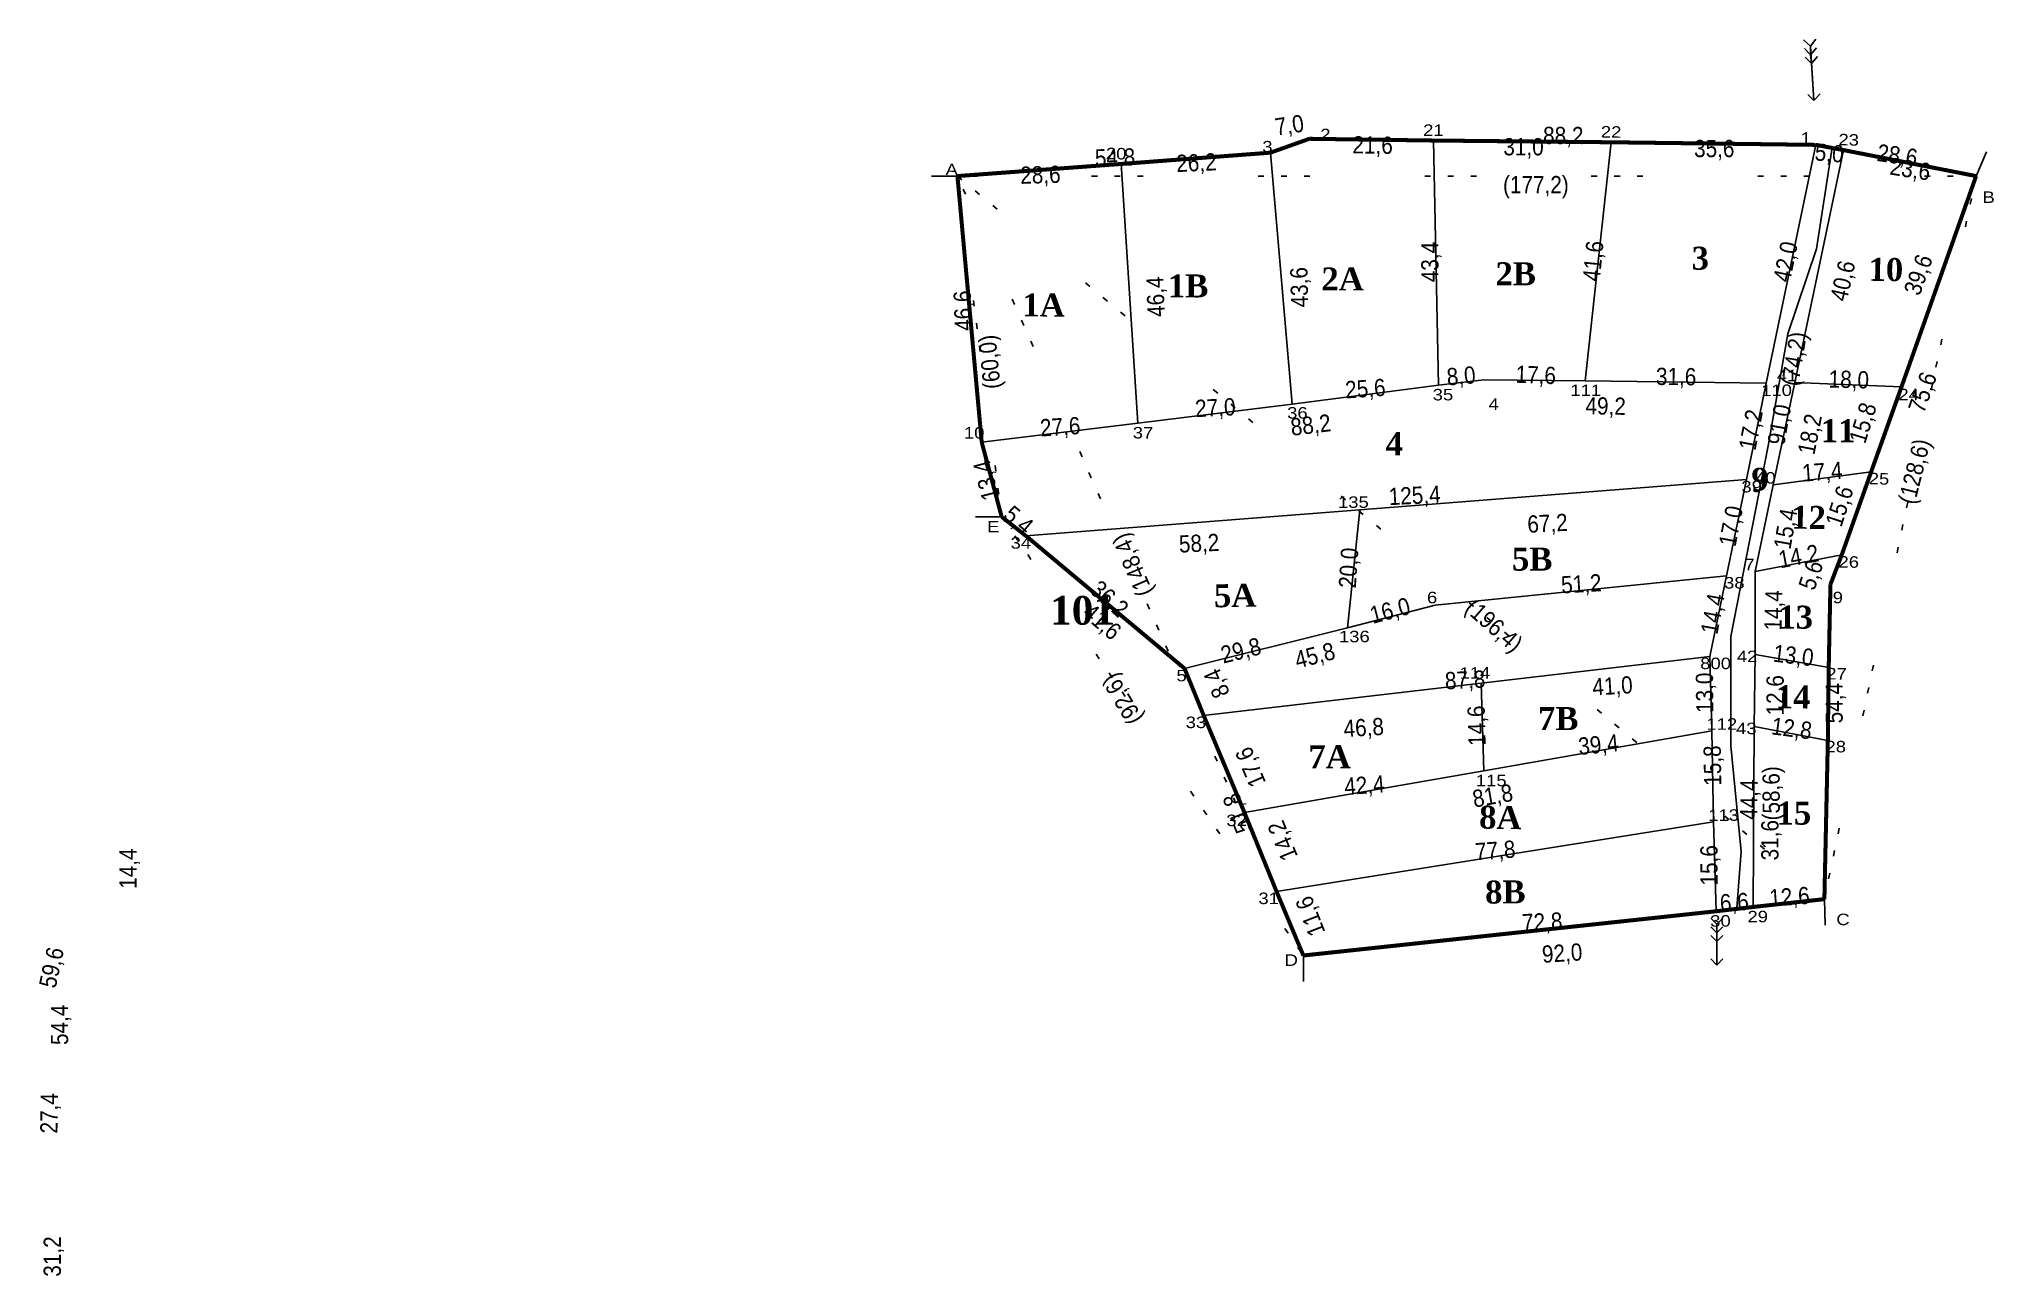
# Model space of a CAD drawing. Header units: metres. Extents: x -50 to 290, y 130 to 345.
import ezdxf
from ezdxf.enums import TextEntityAlignment as Align

# ---------------------------------------------------------------- set-up
doc = ezdxf.new("R2010")
doc.units = ezdxf.units.M
doc.linetypes.add('CHAINLINE', pattern=[29, -10, 1, -3, 1, -3, 1, -10])
for name, color, linetype in [('BLUE_STROKES', 5, 'Continuous'), ('BOUNDARY_DIMENSIONS', 220, 'Continuous'), ('CHAIN_LINES', 251, 'CHAINLINE'), ('CHAINLINE_DIMENSIONS', 251, 'Continuous'), ('DIMENSIONS', 200, 'Continuous'), ('SEPARATION_LINE', 7, 'Continuous'), ('STONES', 7, 'Continuous'), ('SUBDIVISION', 130, 'Continuous'), ('SUBDIVISION_LINES', 3, 'Continuous'), ('SURVEY_NUMBER', 1, 'Continuous')]:
    doc.layers.add(name, color=color, linetype=linetype)
doc.layers.add('BOUNDARY', color=1, linetype='Continuous', lineweight=100)
doc.styles.add('TIMES_NEW_ROMAN', font='timesbd.ttf')

msp = doc.modelspace()

# ---------------------------------------------------------------- linework, layer by layer
at = {"layer": 'BLUE_STROKES'}
for points in [[(258.115095, 344.0025155), (256.90753900000004, 345.05912700000005)], [(258.115095, 344.0025155), (259.020762, 345.2100715)], [(259.020762, 345.2100715), (258.115095, 344.0025155)], [(258.115095, 344.0025155), (258.71887300000003, 334.493012)], [(258.115095, 342.49307050000004), (258.115095, 344.0025155)], [(258.115095, 342.49307050000004), (257.0584835, 343.549682)], [(257.0584835, 343.549682), (258.115095, 342.49307050000004)], [(258.26603950000003, 340.9836255), (257.209428, 342.04023700000005)], [(257.209428, 342.04023700000005), (258.26603950000003, 340.9836255)], [(258.115095, 342.49307050000004), (259.1717065, 343.7006265)], [(259.1717065, 343.7006265), (258.115095, 342.49307050000004)], [(258.26603950000003, 340.9836255), (258.115095, 342.49307050000004)], [(258.26603950000003, 340.9836255), (259.322651, 342.1911815)], [(259.322651, 342.1911815), (258.26603950000003, 340.9836255)], [(258.71887300000003, 334.493012), (258.26603950000003, 340.9836255)], [(258.71887300000003, 334.493012), (257.6622615, 335.5496235)], [(257.6622615, 335.5496235), (258.71887300000003, 334.493012)], [(258.71887300000003, 334.493012), (259.7754845, 335.70056800000003)], [(259.7754845, 335.70056800000003), (258.71887300000003, 334.493012)], [(261.8887075, 326.342009), (259.1717065, 308.6815025)], [(259.1717065, 308.6815025), (254.190538, 293.88894150000004)], [(254.190538, 293.88894150000004), (250.7188145, 274.417101)], [(250.7188145, 274.417101), (244.228201, 241.209311)], [(244.228201, 241.209311), (244.228201, 222.19030400000003)], [(244.228201, 222.19030400000003), (246.03953500000003, 203.77507500000002)], [(246.03953500000003, 203.77507500000002), (245.28481250000002, 193.9636825)], [(241.81308900000002, 191.095737), (240.75647750000002, 192.15234850000002)], [(241.81308900000002, 189.58629200000001), (240.75647750000002, 190.64290350000002)], [(240.75647750000002, 190.64290350000002), (241.81308900000002, 189.58629200000001)], [(241.81308900000002, 191.095737), (242.86970050000002, 192.15234850000002)], [(242.86970050000002, 192.15234850000002), (241.81308900000002, 191.095737)], [(241.81308900000002, 191.095737), (241.81308900000002, 184.0013455)], [(241.81308900000002, 189.58629200000001), (241.81308900000002, 191.095737)], [(241.81308900000002, 189.58629200000001), (242.86970050000002, 190.64290350000002)], [(242.86970050000002, 190.64290350000002), (241.81308900000002, 189.58629200000001)], [(241.81308900000002, 188.07684700000001), (240.75647750000002, 189.13345850000002)], [(240.75647750000002, 189.13345850000002), (241.81308900000002, 188.07684700000001)], [(241.81308900000002, 188.07684700000001), (241.81308900000002, 189.58629200000001)], [(241.81308900000002, 188.07684700000001), (242.86970050000002, 189.13345850000002)], [(242.86970050000002, 189.13345850000002), (241.81308900000002, 188.07684700000001)], [(241.81308900000002, 184.0013455), (241.81308900000002, 188.07684700000001)], [(241.81308900000002, 184.0013455), (240.75647750000002, 185.05795700000002)], [(240.75647750000002, 185.05795700000002), (241.81308900000002, 184.0013455)], [(241.81308900000002, 184.0013455), (242.86970050000002, 185.05795700000002)], [(242.86970050000002, 185.05795700000002), (241.81308900000002, 184.0013455)]]:
    msp.add_lwpolyline(points, dxfattribs=at)
at = {"layer": 'BOUNDARY', "const_width": 0.7}
for points in [[(164.0766715, 325.436342), (170.86917400000002, 327.85145400000005)], [(170.86917400000002, 327.85145400000005), (192.4542375, 327.54956500000003)], [(192.4542375, 327.54956500000003), (223.39786, 327.247676)], [(223.39786, 327.247676), (259.020762, 326.7948425)], [(259.020762, 326.7948425), (263.85098600000003, 325.8891755)], [(109.58570700000001, 321.3608405), (138.1142175, 323.4740635)], [(138.1142175, 323.4740635), (164.0766715, 325.436342)], [(263.85098600000003, 325.8891755), (286.9454945, 321.3608405)], [(113.81215300000001, 275.02087900000004), (109.58570700000001, 321.3608405)], [(286.9454945, 321.3608405), (273.9642675, 284.681327)], [(273.9642675, 284.681327), (268.68121, 269.88876600000003)], [(117.2838765, 262.039652), (113.81215300000001, 275.02087900000004)], [(268.68121, 269.88876600000003), (263.549097, 255.39809400000001)], [(121.5103225, 258.71887300000003), (117.2838765, 262.039652)], [(149.13316600000002, 235.6243645), (121.5103225, 258.71887300000003)], [(263.549097, 255.39809400000001), (261.5868185, 250.265981)], [(261.5868185, 250.265981), (261.28492950000003, 235.77530900000002)], [(152.453945, 227.4733615), (149.13316600000002, 235.6243645)], [(261.28492950000003, 235.77530900000002), (261.133985, 223.09597100000002)], [(159.5483365, 210.5675775), (152.453945, 227.4733615)], [(261.133985, 223.09597100000002), (260.530207, 195.4731275)], [(165.133283, 196.83162800000002), (159.5483365, 210.5675775)], [(169.8125625, 185.66173500000002), (165.133283, 196.83162800000002)], [(248.152758, 194.114627), (241.6621445, 193.3599045)], [(260.530207, 195.4731275), (248.152758, 194.114627)], [(241.6621445, 193.3599045), (169.8125625, 185.66173500000002)]]:
    msp.add_lwpolyline(points, dxfattribs=at)
at = {"layer": 'CHAIN_LINES', "linetype": 'CHAINLINE'}
for points in [[(286.9454945, 321.3608405), (109.58570700000001, 321.3608405)], [(109.58570700000001, 321.3608405), (260.530207, 195.4731275)], [(169.8125625, 185.66173500000002), (109.58570700000001, 321.3608405)], [(117.2838765, 262.039652), (109.58570700000001, 321.3608405)], [(286.9454945, 321.3608405), (260.530207, 195.4731275)], [(117.2838765, 262.039652), (169.8125625, 185.66173500000002)]]:
    msp.add_lwpolyline(points, dxfattribs=at)
at = {"layer": 'SEPARATION_LINE'}
for points in [[(286.9454945, 321.3608405), (288.75682850000004, 325.5872865)], [(109.58570700000001, 321.3608405), (105.057372, 321.3608405)], [(117.2838765, 262.039652), (112.7555415, 262.039652)], [(260.530207, 195.4731275), (260.6811515, 190.9447925)], [(169.8125625, 185.66173500000002), (169.8125625, 181.13340000000002)]]:
    msp.add_lwpolyline(points, dxfattribs=at)
at = {"layer": 'SUBDIVISION_LINES'}
for points in [[(192.4542375, 327.54956500000003), (193.3599045, 284.983216)], [(218.869525, 285.73793850000004), (223.39786, 327.247676)], [(250.41692550000002, 285.28510500000004), (259.020762, 326.7948425)], [(138.1142175, 323.4740635), (140.982163, 278.341658)], [(167.85028400000002, 281.662437), (164.0766715, 325.436342)], [(255.39809400000001, 285.4360495), (263.85098600000003, 325.8891755)], [(167.85028400000002, 281.662437), (193.3599045, 284.983216)], [(193.3599045, 284.983216), (201.2090185, 285.888883)], [(218.869525, 285.73793850000004), (201.2090185, 285.888883)], [(250.41692550000002, 285.28510500000004), (218.869525, 285.73793850000004)], [(246.94520200000002, 268.53026550000004), (250.41692550000002, 285.28510500000004)], [(251.6244815, 267.6245985), (255.39809400000001, 285.4360495)], [(255.39809400000001, 285.4360495), (273.9642675, 284.681327)], [(140.982163, 278.341658), (167.85028400000002, 281.662437)], [(113.81215300000001, 275.02087900000004), (140.982163, 278.341658)], [(268.68121, 269.88876600000003), (251.6244815, 267.6245985)], [(179.62395500000002, 263.247208), (246.94520200000002, 268.53026550000004)], [(243.47347850000003, 251.775426), (246.94520200000002, 268.53026550000004)], [(248.45464700000002, 252.53014850000002), (251.6244815, 267.6245985)], [(121.5103225, 258.71887300000003), (179.62395500000002, 263.247208)], [(179.62395500000002, 263.247208), (177.51073200000002, 242.718756)], [(263.549097, 255.39809400000001), (248.45464700000002, 252.53014850000002)], [(248.45464700000002, 238.0394765), (248.45464700000002, 252.53014850000002)], [(243.47347850000003, 251.775426), (192.75612650000002, 246.643313)], [(240.605533, 237.73758750000002), (243.47347850000003, 251.775426)], [(192.75612650000002, 246.643313), (177.51073200000002, 242.718756)], [(177.51073200000002, 242.718756), (149.13316600000002, 235.6243645)], [(240.605533, 237.73758750000002), (200.75618500000002, 233.058308)], [(240.90742200000003, 224.7563605), (240.605533, 237.73758750000002)], [(248.3037025, 225.511083), (248.45464700000002, 238.0394765)], [(261.28492950000003, 235.77530900000002), (248.45464700000002, 238.0394765)], [(200.75618500000002, 233.058308), (152.453945, 227.4733615)], [(201.2090185, 217.8129135), (200.75618500000002, 233.058308)], [(240.90742200000003, 224.7563605), (201.2090185, 217.8129135)], [(241.209311, 208.90718800000002), (240.90742200000003, 224.7563605)], [(248.152758, 194.114627), (248.3037025, 225.511083)], [(261.133985, 223.09597100000002), (248.3037025, 225.511083)], [(201.2090185, 217.8129135), (159.5483365, 210.5675775)], [(241.209311, 208.90718800000002), (165.133283, 196.83162800000002)], [(241.6621445, 193.3599045), (241.209311, 208.90718800000002)]]:
    msp.add_lwpolyline(points, dxfattribs=at)

# ---------------------------------------------------------------- texts
at = {"layer": 'BOUNDARY_DIMENSIONS', "width": 0.9}
for s, rotation, p in [('7,0', 8.504579240878805, (167.3748143527527, 330.25147523516847)), ('88,2', -0.2923228692285534, (215.06573097033692, 328.43334209936523)), ('28,6', -8.017093073655328, (273.23067022818, 325.0038874815674)), ('54,8', 1.645977497564048, (137.02665979788208, 324.615968223938)), ('46,6', 92.26050191114126, (110.52005382351685, 297.91613965444947)), ('75,6', 70.82099197418928, (277.60882540063477, 283.7183003529663)), ('13,4', 104.2259638987518, (114.55178012870789, 268.36423023516846)), ('41,6', -40.66768601681148, (134.78060950730898, 243.789712018219)), ('54,4', 90, (262.22907887161256, 229.58885087860108)), ('51,8', 111.65598903842249, (158.33851412139893, 210.4324884372864)), ('14,4', 90, (-34.82742384009552, 200.78410936398316)), ('92,0', 3.791165687365224, (214.8702512095337, 186.09345248474122)), ('59,6', 77.7352262721076, (-48.16110726101685, 183.57644557690432)), ('54,4', 90, (-46.75430341546631, 173.5884229527588)), ('27,4', 89.24615166692924, (-48.57242964157868, 158.18906211462402)), ('31,2', 90, (-48.0192190625, 133.25381197033693))]:
    msp.add_text(s, height=3, rotation=rotation, dxfattribs=at).set_placement(p, align=Align.MIDDLE_CENTER)
at = {"layer": 'CHAINLINE_DIMENSIONS', "width": 0.9}
msp.add_text('(177,2)', height=3, dxfattribs=at).set_placement((210.29889186779786, 319.8725299411011), align=Align.MIDDLE_CENTER)
for s, rotation, p in [('(60,0)', 95.71059313749964, (115.16461443019105, 288.9847561690674)), ('(74,2)', 80.53767779197437, (255.25017133813478, 289.5553215883484)), ('(128,6)', 75.96375653207352, (276.17787448876953, 269.9604609523316)), ('(148,4)', 113.1985905136482, (140.038759875, 253.6448751065674)), ('(196,4)', -41.185925165709655, (203.01885079385377, 243.13309791546632)), ('(92,6)', 120.96375653207352, (138.25007123516846, 230.28319189343264)), ('(58,6)', 90, (251.25617655148318, 213.8951464228821))]:
    msp.add_text(s, height=3, rotation=rotation, dxfattribs=at).set_placement(p, align=Align.MIDDLE_CENTER)
at = {"layer": 'DIMENSIONS', "width": 0.9}
for s, rotation, p in [('21,6', -0.8724571229020331, (181.88358974279785, 326.76690892309574)), ('5,0', -4.844000375080679, (261.3943697902527, 325.3865369483032)), ('26,2', 2.6785512554432445, (151.18525205529787, 323.710301223938)), ('23,6', -8.930590100418996, (275.49483772817996, 322.5887754815674)), ('28,6', 1.6180945327374552, (124.03260380519104, 321.5978336834717)), ('43,4', 90, (191.8376259008484, 306.3931787207642)), ('41,6', 84.44702896696319, (220.25972716165163, 306.57281225720214)), ('42,0', 78.3885135761115, (253.7573280220337, 306.45356020593266)), ('40,6', 77.30041551040263, (263.7249440258484, 303.12750220211797)), ('39,6', 70.5599651718238, (276.8676919593201, 304.1901481654663)), ('46,4', 92.32153058983273, (144.06822440805055, 300.34030795593264)), ('43,6', 91.50743575877495, (169.09179882733156, 301.99239661398315)), ('25,6', 3.9575531141278533, (180.60434800338746, 284.3756607023316)), ('8,0', 4.647970691387034, (197.28220433432008, 286.5960576139832)), ('17,6', -2.0989059332035453, (210.2868229411011, 286.7560584154663)), ('31,6', -0.590657214646671, (234.71567566186525, 286.4624702574158)), ('18,0', -1.573664054102554, (264.79061182733153, 285.9620888713989)), ('27,0', 2.8624052261117474, (154.48414576112367, 281.0571480809326)), ('49,2', -0.8680514497455425, (222.4514442497864, 281.33413455508423)), ('27,6', 3.715289105428768, (127.47187479046632, 277.73410270233154)), ('88,2', 6.814352889409749, (171.091067205719, 278.03674716186526)), ('17,2', 78.99645914825051, (247.71501526483155, 277.18240534555054)), ('91,0', 79.90249561592472, (252.67354761758423, 278.09259588983156)), ('18,2', 78.8453402610717, (257.98301856250004, 276.4276828455506)), ('15,8', 72.8380811971347, (267.21931288601684, 278.4020302722473)), ('17,4', 4.1391892557261984, (260.1603911324158, 269.9046122243652)), ('125,4', 2.7791668640720806, (189.18779630889892, 265.7808073788147)), ('15,6', 71.82198120158151, (263.14381138601686, 263.91135827224736)), ('5,4', -40.19204603696953, (120.23408877934266, 261.48116472033695)), ('67,2', 3.0483749402982996, (212.31853001483157, 260.92115730868534)), ('17,0', 79.14358665193775, (244.23952368008423, 260.4396347722473)), ('15,4', 79.90249561592472, (253.74902718008425, 259.9558642830506)), ('58,2', 2.6942842898561006, (151.65167461398318, 257.450189268219)), ('20,0', 86.23596513509428, (177.67299918008425, 253.15279456250002)), ('14,2', 10.416028307570716, (256.0388526654663, 255.1784671728821)), ('51,2', 3.468229258917148, (218.204619268219, 250.38673475741578)), ('5,6', 71.02959219151346, (258.16415380508425, 251.9037343527527)), ('36,2', -42.03906386583624, (136.06514867637634, 247.77313037139893)), ('14,4', 88.45184230102204, (251.6448604815674, 245.7580249815674)), ('16,0', 14.788677614165174, (184.89946711758424, 245.73613508093263)), ('14,4', 79.42647658143908, (241.06591188241578, 245.16330328305054)), ('29,8', 14.036243467926477, (158.92946773516846, 238.78363177944948)), ('45,8', 14.444035724492231, (171.80503174258425, 237.92249082733156)), ('13,0', -6.981057406829795, (255.1543201065674, 237.91267906631472)), ('8,4', 113.4046895510323, (154.69848897796632, 233.01907016885377)), ('87,8', 2.8624052261117474, (197.97503443008424, 233.6484969413147)), ('41,0', 3.3664606634298013, (223.63559943008426, 232.61453080148317)), ('13,0', 90.78482460299188, (239.67420801461793, 231.39716304046632)), ('12,6', 90, (251.94900664724733, 230.96244214343264)), ('14,6', 91.59114027119459, (199.96673900021364, 225.66051658093264)), ('46,8', 3.426793157290484, (180.3183052277527, 225.36768388241578)), ('12,8', -7.465190856121426, (254.8524311065674, 225.21976122055054)), ('17,6', 112.98871680208063, (160.59589169851685, 218.4408385663147)), ('39,4', 5.552971033036803, (221.18426222415164, 222.39935439364626)), ('15,8', 90.77422016492807, (241.03270851461792, 218.71782504046632)), ('42,4', 4.05934636479925, (180.44584890805055, 215.3291191728821)), ('81,8', 9.84901451111703, (202.7697886836853, 213.4936381065674)), ('44,4', 89.23610153907002, (247.3761548122864, 212.80683326123048)), ('14,2', 112.24902365721235, (166.19367179766846, 205.6173459891968)), ('31,6', 90, (251.04107326864624, 205.73282074279786)), ('77,8', 4.22223020614269, (203.22261297076417, 203.97130100741578)), ('15,6', 90, (240.42893051461795, 201.36222937860109)), ('12,6', 4.159642293712642, (254.44639003305056, 195.90480813305666)), ('11,6', 111.2092261342228, (171.01106219851687, 192.47837535339357)), ('6,6', 3.661935575519803, (244.84330168008424, 194.95462429809572)), ('72,8', 2.8446556047733957, (211.40682855148316, 191.5327242756348))]:
    msp.add_text(s, height=3, rotation=rotation, dxfattribs=at).set_placement(p, align=Align.MIDDLE_CENTER)
for s, p in [('31,0', (208.14793274279788, 326.464264463562)), ('35,6', (241.35723366186525, 326.16237546356206))]:
    msp.add_text(s, height=3, dxfattribs=at).set_placement(p, align=Align.MIDDLE_CENTER)
at = {"layer": 'STONES', "width": 1.2}
for s, p in [('21', (192.45725012521365, 329.3563662427979)), ('3', (163.55288929428102, 326.48011068792727)), ('2', (173.65334640805054, 328.6016437427979)), ('1', (257.30301285296633, 327.98957411376955)), ('B', (289.14475697055053, 317.6853456101685)), ('41', (254.0275153603821, 286.6307719008484)), ('35', (194.1214169228821, 283.3099929008484)), ('4', (202.94714662860108, 281.6496034008484)), ('111', (218.97669891165162, 284.0647154008484)), ('36', (168.77784090063477, 280.1401584008484)), ('10', (112.49365500360108, 276.6684349008484)), ('40', (250.26900283813478, 268.8193209008484)), ('135', (178.52583007733156, 264.5928749008484)), ('E', (115.82348569862367, 260.32643561016846)), ('34', (120.63031348538209, 257.4984834008484)), ('7', (247.47879596673585, 253.7248709008484)), ('38', (244.8508470625, 250.5550364008484)), ('9', (262.8721131286011, 247.9889799008484)), ('42', (247.07954481610108, 237.73305474279786)), ('5', (148.6063711690674, 234.39567405889895)), ('800', (241.59422684533692, 236.5171979008484)), ('33', (151.10676257362366, 226.2529719008484)), ('112', (242.6704526544495, 225.95938374279785)), ('43', (246.93992299618532, 225.1963604008484)), ('28', (262.50984264343265, 222.0265259008484)), ('115', (202.52600557733155, 216.13138955889895)), ('31', (163.77930604428101, 195.61124761376954)), ('D', (167.7061294228821, 184.85418561016846))]:
    msp.add_text(s, height=2, dxfattribs=at).set_placement(p, align=Align.MIDDLE_CENTER)
for s, rotation, p in [('22', -0.9710219310791666, (223.39634908093262, 329.0544772427979)), ('23', -1.5343414997007685, (264.76646476101683, 327.6876666879273)), ('A', -0.6095065766751959, (108.59324967637635, 322.5155696101685)), ('20', -0.9963478965049255, (137.2266677094269, 325.27255468792725)), ('110', 0.3536731592464612, (252.19957967648318, 284.0647154008484)), ('24', -0.4982116126136419, (275.1959705663147, 283.3182937427979)), ('37', -0.5305013166738103, (141.89613084194949, 276.6684349008484)), ('25', -1.548157698977968, (270.0449895038147, 268.6683764008484)), ('39', 1.0609116902642277, (247.86822614343262, 267.3098759008484)), ('26', -0.5070290609147755, (264.7770319815674, 254.1777044008484)), ('9', -180, (192.23914343008423, 247.9889799008484)), ('136', 0.351503439873352, (178.69187455508424, 241.1964774008484)), ('114', 0.3451511231641251, (199.67692813983155, 234.8568084008484)), ('27', -0.5025816667210311, (262.6502199228821, 234.71416474279786)), ('113', 0.3603460633872312, (242.9836643345337, 210.1019104008484)), ('32', 0.5305013166738103, (158.189836, 209.1962434008484)), ('30', 0.48969559312922417, (242.4364905220337, 191.68669061376954)), ('29', 0.5208563745019584, (248.92332672436524, 192.44141311376956)), ('C', -0.8550973962667232, (263.77551375, 191.9470477652588))]:
    msp.add_text(s, height=2, rotation=rotation, dxfattribs=at).set_placement(p, align=Align.MIDDLE_CENTER)
at = {"layer": 'SUBDIVISION', "style": 'TIMES_NEW_ROMAN'}
for s, p in [('2B', (206.78793053665163, 304.35618343029785)), ('3', (238.92174268029785, 307.06412812881473)), ('1B', (149.7550566029663, 302.2331578822022)), ('2A', (176.6397884997864, 303.45051643029785)), ('4', (185.63606780169678, 274.7612588822022)), ('11', (262.9151282574158, 277.02542638220217)), ('9', (249.33390055508426, 268.5732806288147)), ('5B', (209.65813320233156, 254.676584080719)), ('13', (255.52714859936526, 244.57310512881472)), ('7B', (214.18949004046632, 226.91185238220217)), ('7A', (174.38090000360108, 220.27029438220217)), ('15', (255.21998059555057, 210.449845580719))]:
    msp.add_text(s, height=4, dxfattribs=at).set_placement(p, align=Align.MIDDLE_CENTER)
for s, rotation, p in [('10', -0.5456575934157205, (271.2344329008484, 305.1018496288147)), ('1A', -0.4583564580004315, (124.58807845964051, 298.9123788822022)), ('12', -0.5208563745019584, (257.77773625360106, 261.9407789302979)), ('5A', 0.8680514497455425, (157.92492766546633, 248.336915080719)), ('14', -0.5256346064576132, (255.09016132373048, 230.68546488220215)), ('8A', -0.8951737102110744, (204.10791020211792, 209.70492562881472)), ('8B', 0.48969559312922417, (204.97281923898316, 196.72368941589357))]:
    msp.add_text(s, height=4, rotation=rotation, dxfattribs=at).set_placement(p, align=Align.MIDDLE_CENTER)
at = {"layer": 'SURVEY_NUMBER', "style": 'TIMES_NEW_ROMAN'}
msp.add_text('101', height=5, dxfattribs=at).set_placement((131.37454995113757, 245.75047959915162), align=Align.MIDDLE_CENTER)

doc.saveas('drawing.dxf')
